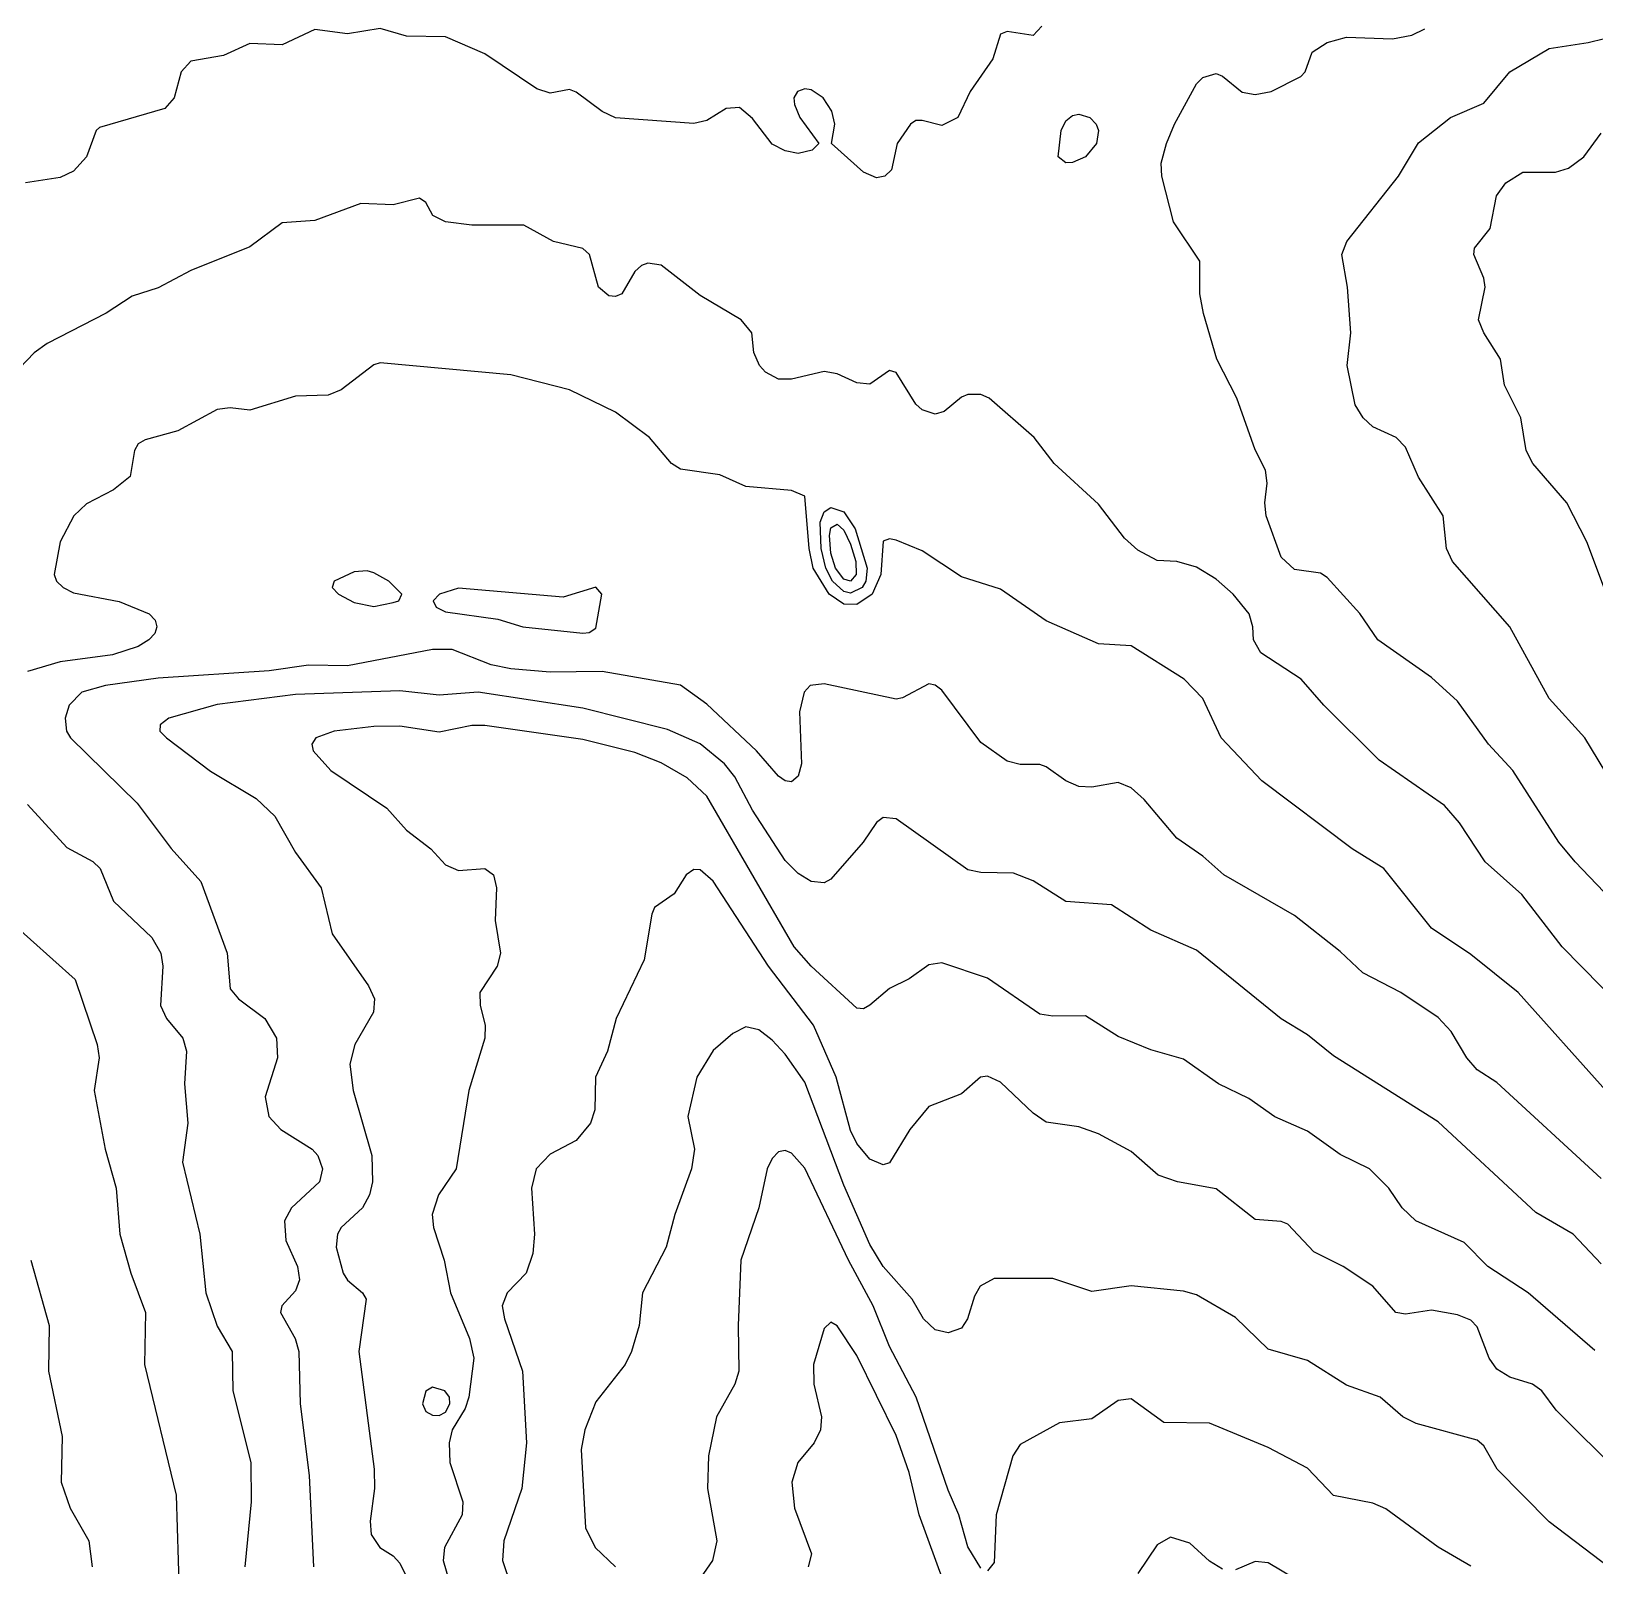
# Model space of a CAD drawing. Header units: inches. Extents: x 3311818 to 3313075, y 1372003 to 1372737.
# Drawn here: x 3312809.3 to 3312900.5, y 1372484 to 1372573.5 of the extents above; entities that cross this region are included whole.
import ezdxf

# ---------------------------------------------------------------- set-up
doc = ezdxf.new("R2010")
doc.units = ezdxf.units.IN
doc.header["$MEASUREMENT"] = 0

msp = doc.modelspace()

# ---------------------------------------------------------------- linework, layer by layer
for points, elevation in [([(3312868.272, 1372573.84), (3312867.771, 1372573.291), (3312866.247, 1372573.522), (3312865.866, 1372573.371), (3312865.412, 1372571.934), (3312864.094, 1372570.029), (3312863.363, 1372568.504), (3312862.435, 1372568.034), (3312861.292, 1372568.331), (3312860.911, 1372568.329), (3312860.608, 1372568.123), (3312859.833, 1372566.98), (3312859.496, 1372565.455), (3312859.113, 1372565.074), (3312858.624, 1372564.99), (3312857.862, 1372565.321), (3312855.995, 1372566.98), (3312856.198, 1372568.123), (3312856.02, 1372568.885), (3312855.519, 1372569.648), (3312854.813, 1372570.121), (3312854.431, 1372570.182), (3312854.003, 1372570.029), (3312853.803, 1372569.648), (3312853.831, 1372569.266), (3312854.15, 1372568.504), (3312855.257, 1372566.98), (3312854.865, 1372566.598), (3312854.05, 1372566.406), (3312853.288, 1372566.555), (3312852.526, 1372566.959), (3312851.382, 1372568.455), (3312850.62, 1372569.096), (3312849.858, 1372569.025), (3312848.714, 1372568.338), (3312847.952, 1372568.158), (3312843.379, 1372568.496), (3312842.616, 1372568.855), (3312841.092, 1372569.993), (3312840.711, 1372570.133), (3312839.567, 1372569.935), (3312838.805, 1372570.176), (3312835.756, 1372572.223), (3312833.469, 1372573.209), (3312831.182, 1372573.258), (3312829.658, 1372573.707), (3312827.752, 1372573.393), (3312825.846, 1372573.637), (3312823.941, 1372572.749), (3312822.035, 1372572.835), (3312820.51, 1372572.122), (3312818.605, 1372571.785), (3312818.041, 1372571.172), (3312817.629, 1372569.648), (3312817.08, 1372569.027), (3312813.269, 1372567.927), (3312813.078, 1372567.742), (3312812.514, 1372566.217), (3312811.744, 1372565.371), (3312810.982, 1372564.994), (3312808.942, 1372564.693)], 4485), ([(3312904.877, 1372519.338), (3312899.398, 1372525.055), (3312898.443, 1372526.198), (3312895.766, 1372530.391), (3312894.353, 1372531.915), (3312892.545, 1372534.436), (3312891.021, 1372535.811), (3312887.896, 1372538.013), (3312886.828, 1372539.554), (3312884.922, 1372541.649), (3312884.541, 1372541.899), (3312883.017, 1372542.124), (3312882.254, 1372542.831), (3312881.365, 1372545.255), (3312881.291, 1372546.017), (3312881.432, 1372547.161), (3312881.324, 1372547.923), (3312880.73, 1372549.112), (3312879.655, 1372552.115), (3312878.485, 1372554.402), (3312877.705, 1372557.07), (3312877.492, 1372558.213), (3312877.503, 1372560.119), (3312875.967, 1372562.406), (3312875.283, 1372565.074), (3312875.241, 1372565.836), (3312875.548, 1372566.98), (3312876.012, 1372568.123), (3312877.3, 1372570.48), (3312877.681, 1372570.845), (3312878.443, 1372571.074), (3312878.824, 1372570.922), (3312879.968, 1372569.992), (3312880.73, 1372569.852), (3312881.665, 1372570.029), (3312883.398, 1372570.908), (3312883.643, 1372571.172), (3312884.054, 1372572.316), (3312884.922, 1372572.884), (3312886.066, 1372573.193), (3312888.734, 1372573.108), (3312889.877, 1372573.304), (3312890.639, 1372573.685)], 4485), ([(3312901.576, 1372529.628), (3312899.968, 1372532.296), (3312897.881, 1372534.597), (3312895.594, 1372538.776), (3312892.25, 1372542.587), (3312891.888, 1372543.349), (3312891.691, 1372545.255), (3312890.258, 1372547.511), (3312889.496, 1372549.271), (3312888.951, 1372549.828), (3312887.59, 1372550.449), (3312887.035, 1372550.972), (3312886.555, 1372551.734), (3312886.09, 1372554.021), (3312886.32, 1372555.927), (3312886.113, 1372558.595), (3312885.777, 1372560.5), (3312886.071, 1372561.263), (3312889.092, 1372565.074), (3312890.258, 1372567.03), (3312892.125, 1372568.504), (3312894.07, 1372569.34), (3312895.585, 1372571.172), (3312897.881, 1372572.535), (3312900.168, 1372572.876), (3312902.073, 1372573.351)], 4486), ([(3312870.826, 1372566.217), (3312870.058, 1372565.876), (3312869.677, 1372565.867), (3312869.236, 1372566.217), (3312869.402, 1372567.742), (3312869.677, 1372568.302), (3312870.058, 1372568.621), (3312870.439, 1372568.707), (3312871.072, 1372568.504), (3312871.439, 1372568.123), (3312871.574, 1372567.742), (3312871.465, 1372566.98), (3312870.826, 1372566.217)], 4485), ([(3312901.238, 1372540.681), (3312900.081, 1372543.73), (3312898.91, 1372546.017), (3312896.927, 1372548.304), (3312896.555, 1372549.066), (3312896.233, 1372550.972), (3312895.281, 1372552.878), (3312895.047, 1372554.402), (3312894.083, 1372555.927), (3312893.772, 1372556.689), (3312894.15, 1372558.595), (3312894.07, 1372559.119), (3312893.488, 1372560.5), (3312893.529, 1372560.881), (3312894.446, 1372562.025), (3312894.822, 1372563.931), (3312895.362, 1372564.693), (3312896.356, 1372565.309), (3312898.262, 1372565.318), (3312899.024, 1372565.548), (3312899.918, 1372566.217), (3312900.93, 1372567.584)], 4487), ([(3312902.073, 1372516.614), (3312898.651, 1372520.1), (3312896.286, 1372523.149), (3312894.159, 1372525.055), (3312892.658, 1372527.341), (3312891.783, 1372528.348), (3312887.971, 1372530.995), (3312884.726, 1372534.202), (3312883.405, 1372535.726), (3312881.062, 1372537.251), (3312880.622, 1372538.013), (3312880.594, 1372538.776), (3312880.372, 1372539.538), (3312879.452, 1372540.681), (3312878.443, 1372541.56), (3312877.3, 1372542.263), (3312876.156, 1372542.594), (3312875.013, 1372542.653), (3312873.869, 1372543.252), (3312873.107, 1372543.956), (3312871.583, 1372545.927), (3312868.998, 1372548.304), (3312867.819, 1372549.828), (3312865.191, 1372552.115), (3312864.722, 1372552.345), (3312863.96, 1372552.329), (3312863.579, 1372552.178), (3312862.577, 1372551.353), (3312862.054, 1372551.189), (3312861.292, 1372551.448), (3312860.911, 1372551.778), (3312859.767, 1372553.625), (3312859.386, 1372553.729), (3312858.243, 1372552.944), (3312857.481, 1372553.023), (3312856.337, 1372553.551), (3312855.575, 1372553.688), (3312853.669, 1372553.224), (3312852.907, 1372553.232), (3312852.145, 1372553.633), (3312851.795, 1372554.021), (3312851.457, 1372554.783), (3312851.349, 1372555.927), (3312850.727, 1372556.689), (3312848.333, 1372558.121), (3312846.046, 1372559.883), (3312845.284, 1372560.008), (3312844.903, 1372559.871), (3312844.522, 1372559.525), (3312843.766, 1372558.213), (3312843.379, 1372558.057), (3312842.997, 1372558.097), (3312842.387, 1372558.595), (3312841.864, 1372560.5), (3312841.473, 1372560.859), (3312839.779, 1372561.263), (3312838.043, 1372562.215), (3312834.994, 1372562.212), (3312833.469, 1372562.416), (3312832.717, 1372562.787), (3312832.326, 1372563.549), (3312831.944, 1372563.794), (3312830.42, 1372563.403), (3312828.514, 1372563.478), (3312825.846, 1372562.486), (3312823.941, 1372562.366), (3312822.035, 1372560.954), (3312818.605, 1372559.573), (3312816.699, 1372558.565), (3312815.174, 1372558.072), (3312813.65, 1372557.083), (3312810.22, 1372555.321), (3312809.457, 1372554.767), (3312806.912, 1372552.115)], 4484), ([(3312901.198, 1372511.715), (3312896.088, 1372517.432), (3312893.307, 1372519.653), (3312891.021, 1372521.188), (3312888.238, 1372524.673), (3312886.392, 1372525.817), (3312881.111, 1372529.792), (3312878.733, 1372532.296), (3312877.681, 1372534.583), (3312876.577, 1372535.726), (3312873.488, 1372537.663), (3312871.583, 1372537.791), (3312868.533, 1372539.129), (3312865.866, 1372540.971), (3312863.579, 1372541.686), (3312861.292, 1372543.214), (3312859.767, 1372543.835), (3312859.386, 1372543.909), (3312859.005, 1372543.768), (3312858.869, 1372541.825), (3312858.371, 1372540.681), (3312857.481, 1372540.073), (3312856.718, 1372540.092), (3312855.856, 1372540.681), (3312854.928, 1372542.206), (3312854.693, 1372543.349), (3312854.431, 1372546.398), (3312853.669, 1372546.725), (3312851.001, 1372546.957), (3312849.477, 1372547.64), (3312847.19, 1372547.978), (3312846.666, 1372548.304), (3312845.367, 1372549.828), (3312843.379, 1372551.303), (3312840.711, 1372552.613), (3312837.28, 1372553.49), (3312829.658, 1372554.188), (3312829.276, 1372554.06), (3312827.371, 1372552.601), (3312826.609, 1372552.29), (3312824.703, 1372552.243), (3312822.035, 1372551.416), (3312820.891, 1372551.553), (3312820.129, 1372551.459), (3312817.842, 1372550.22), (3312815.937, 1372549.694), (3312815.524, 1372549.447), (3312815.312, 1372549.066), (3312815.05, 1372547.542), (3312814.089, 1372546.779), (3312812.506, 1372545.955), (3312811.772, 1372545.255), (3312810.968, 1372543.73), (3312810.62, 1372541.825), (3312810.754, 1372541.443), (3312811.144, 1372541.062), (3312811.744, 1372540.763), (3312814.412, 1372540.257), (3312816.16, 1372539.538), (3312816.525, 1372539.157), (3312816.622, 1372538.776), (3312816.502, 1372538.394), (3312816.154, 1372538.013), (3312815.518, 1372537.632), (3312814.031, 1372537.132), (3312810.982, 1372536.722), (3312809.076, 1372536.171)], 4483), ([(3312857.789, 1372541.062), (3312857.099, 1372540.731), (3312856.718, 1372540.833), (3312856.062, 1372541.443), (3312855.663, 1372542.206), (3312855.402, 1372543.349), (3312855.34, 1372544.874), (3312855.575, 1372545.491), (3312855.956, 1372545.744), (3312856.718, 1372545.485), (3312857.381, 1372544.493), (3312858.079, 1372542.206), (3312858.004, 1372541.443), (3312857.789, 1372541.062)], 4484), ([(3312857.437, 1372541.825), (3312857.099, 1372541.447), (3312856.718, 1372541.566), (3312856.227, 1372542.206), (3312855.956, 1372543.075), (3312855.886, 1372544.111), (3312855.956, 1372544.557), (3312856.337, 1372544.758), (3312856.718, 1372544.417), (3312857.099, 1372543.608), (3312857.409, 1372542.587), (3312857.437, 1372541.825)], 4485), ([(3312830.42, 1372540.188), (3312830.732, 1372540.3), (3312830.91, 1372540.681), (3312830.15, 1372541.443), (3312829.276, 1372541.918), (3312828.895, 1372542.039), (3312828.133, 1372541.986), (3312826.971, 1372541.443), (3312826.857, 1372541.062), (3312827.213, 1372540.681), (3312828.133, 1372540.193), (3312829.276, 1372539.967), (3312830.42, 1372540.188)], 4482), ([(3312842.235, 1372538.699), (3312842.591, 1372540.681), (3312842.235, 1372541.081), (3312840.329, 1372540.496), (3312834.231, 1372541.022), (3312833.117, 1372540.681), (3312832.751, 1372540.3), (3312832.913, 1372539.919), (3312833.469, 1372539.656), (3312836.518, 1372539.217), (3312837.984, 1372538.776), (3312841.473, 1372538.4), (3312841.854, 1372538.442), (3312842.235, 1372538.699)], 4482), ([(3312900.93, 1372506.575), (3312894.832, 1372512.182), (3312893.688, 1372512.912), (3312893.081, 1372513.621), (3312892.169, 1372515.145), (3312891.402, 1372515.961), (3312889.238, 1372517.432), (3312887.016, 1372518.575), (3312885.685, 1372519.819), (3312883.017, 1372521.929), (3312878.893, 1372524.292), (3312877.681, 1372525.393), (3312876.156, 1372526.439), (3312874.251, 1372528.701), (3312873.488, 1372529.373), (3312872.726, 1372529.691), (3312871.201, 1372529.415), (3312870.439, 1372529.456), (3312869.677, 1372529.786), (3312868.533, 1372530.608), (3312868.152, 1372530.742), (3312867.009, 1372530.733), (3312866.247, 1372530.941), (3312864.722, 1372532.024), (3312862.435, 1372535.075), (3312862.054, 1372535.37), (3312861.673, 1372535.452), (3312860.148, 1372534.624), (3312859.767, 1372534.556), (3312855.575, 1372535.448), (3312854.744, 1372535.345), (3312854.397, 1372534.964), (3312854.131, 1372533.821), (3312854.24, 1372530.772), (3312854.05, 1372530.059), (3312853.669, 1372529.722), (3312853.288, 1372529.778), (3312852.907, 1372530.064), (3312851.618, 1372531.534), (3312848.714, 1372534.269), (3312847.19, 1372535.359), (3312842.616, 1372536.176), (3312839.567, 1372536.134), (3312837.28, 1372536.322), (3312836.137, 1372536.564), (3312833.85, 1372537.453), (3312832.707, 1372537.446), (3312827.752, 1372536.504), (3312825.465, 1372536.535), (3312823.178, 1372536.211), (3312816.699, 1372535.768), (3312813.626, 1372535.345), (3312812.238, 1372534.964), (3312811.492, 1372534.202), (3312811.269, 1372533.44), (3312811.347, 1372532.677), (3312811.58, 1372532.296), (3312815.471, 1372528.485), (3312817.461, 1372525.829), (3312819.186, 1372523.911), (3312820.712, 1372519.719), (3312820.891, 1372517.636), (3312821.385, 1372517.051), (3312822.912, 1372515.907), (3312823.609, 1372514.764), (3312823.658, 1372513.621), (3312822.937, 1372511.334), (3312823.146, 1372510.19), (3312823.863, 1372509.428), (3312825.682, 1372508.285), (3312826.014, 1372507.904), (3312826.291, 1372507.141), (3312826.105, 1372506.379), (3312824.473, 1372504.854), (3312824.077, 1372504.092), (3312824.15, 1372502.949), (3312824.835, 1372501.424), (3312824.935, 1372500.662), (3312824.703, 1372500.016), (3312823.904, 1372499.137), (3312823.843, 1372498.756), (3312824.694, 1372497.232), (3312824.91, 1372496.469), (3312824.975, 1372493.42), (3312825.51, 1372489.228), (3312825.769, 1372483.892)], 4482), ([(3312900.93, 1372501.594), (3312899.289, 1372503.33), (3312897.119, 1372504.587), (3312891.402, 1372509.882), (3312885.303, 1372513.726), (3312883.779, 1372514.966), (3312882.254, 1372515.89), (3312877.3, 1372519.893), (3312874.632, 1372521.07), (3312872.345, 1372522.541), (3312869.677, 1372522.74), (3312867.771, 1372523.947), (3312866.628, 1372524.402), (3312864.722, 1372524.428), (3312863.96, 1372524.595), (3312859.767, 1372527.569), (3312859.005, 1372527.649), (3312858.624, 1372527.357), (3312857.846, 1372526.198), (3312855.956, 1372524.034), (3312855.575, 1372523.837), (3312854.813, 1372523.906), (3312854.05, 1372524.374), (3312853.288, 1372525.14), (3312851.382, 1372528.071), (3312850.361, 1372530.009), (3312849.748, 1372530.772), (3312848.333, 1372531.939), (3312846.428, 1372532.789), (3312841.473, 1372534.033), (3312835.375, 1372534.955), (3312833.088, 1372534.786), (3312830.801, 1372535.03), (3312824.703, 1372534.823), (3312820.129, 1372534.233), (3312817.314, 1372533.44), (3312816.806, 1372533.058), (3312816.787, 1372532.677), (3312817.174, 1372532.296), (3312819.748, 1372530.342), (3312822.416, 1372528.755), (3312823.497, 1372527.723), (3312824.703, 1372525.592), (3312826.203, 1372523.53), (3312826.859, 1372520.862), (3312828.966, 1372517.813), (3312829.313, 1372517.051), (3312829.267, 1372516.289), (3312828.179, 1372514.383), (3312827.875, 1372513.239), (3312828.069, 1372511.715), (3312829.161, 1372507.904), (3312829.214, 1372506.379), (3312829.036, 1372505.617), (3312828.613, 1372504.854), (3312827.371, 1372503.711), (3312827.169, 1372503.33), (3312827.085, 1372502.568), (3312827.499, 1372501.043), (3312827.752, 1372500.641), (3312828.63, 1372499.9), (3312828.828, 1372499.519), (3312828.4, 1372496.469), (3312829.308, 1372489.609), (3312829.319, 1372488.466), (3312829.066, 1372486.56), (3312829.13, 1372485.798), (3312829.628, 1372485.035), (3312830.42, 1372484.536), (3312830.801, 1372484.108), (3312831.182, 1372483.314)], 4481), ([(3312900.549, 1372496.525), (3312896.67, 1372499.9), (3312894.303, 1372501.424), (3312892.926, 1372502.829), (3312890.114, 1372504.092), (3312889.304, 1372504.854), (3312888.524, 1372505.998), (3312887.398, 1372507.141), (3312885.685, 1372507.972), (3312883.779, 1372509.338), (3312881.873, 1372510.164), (3312880.349, 1372511.246), (3312878.594, 1372512.096), (3312876.537, 1372513.543), (3312874.632, 1372514.078), (3312872.726, 1372514.864), (3312870.82, 1372516.059), (3312868.915, 1372516.039), (3312868.152, 1372516.171), (3312865.103, 1372518.263), (3312862.435, 1372519.166), (3312861.673, 1372519.051), (3312860.53, 1372518.223), (3312859.386, 1372517.656), (3312858.243, 1372516.694), (3312857.862, 1372516.481), (3312857.481, 1372516.504), (3312854.811, 1372518.956), (3312853.818, 1372520.1), (3312848.714, 1372528.894), (3312847.571, 1372529.959), (3312846.046, 1372530.827), (3312844.522, 1372531.43), (3312841.473, 1372532.194), (3312835.756, 1372533.018), (3312834.994, 1372533.016), (3312833.088, 1372532.618), (3312830.801, 1372532.968), (3312829.276, 1372532.962), (3312826.961, 1372532.677), (3312825.904, 1372532.296), (3312825.663, 1372531.915), (3312825.732, 1372531.534), (3312826.778, 1372530.391), (3312830.039, 1372528.185), (3312831.182, 1372526.905), (3312832.616, 1372525.817), (3312833.469, 1372524.878), (3312834.231, 1372524.555), (3312835.756, 1372524.673), (3312836.258, 1372524.292), (3312836.451, 1372523.53), (3312836.369, 1372521.624), (3312836.684, 1372519.719), (3312836.478, 1372518.956), (3312835.473, 1372517.432), (3312835.498, 1372516.67), (3312835.781, 1372515.526), (3312835.752, 1372514.764), (3312834.831, 1372511.715), (3312834.09, 1372507.141), (3312833.059, 1372505.617), (3312832.689, 1372504.473), (3312832.763, 1372503.711), (3312833.385, 1372501.805), (3312833.756, 1372499.9), (3312834.876, 1372497.232), (3312835.122, 1372496.088), (3312834.82, 1372493.801), (3312834.612, 1372493.141), (3312833.85, 1372491.896), (3312833.67, 1372491.134), (3312833.724, 1372489.99), (3312834.472, 1372487.703), (3312834.434, 1372486.941), (3312833.404, 1372485.035), (3312833.323, 1372484.273), (3312833.85, 1372482.466)], 4480), ([(3312809.076, 1372528.396), (3312811.363, 1372525.89), (3312812.888, 1372525.076), (3312813.316, 1372524.673), (3312814.093, 1372522.768), (3312816.318, 1372520.645), (3312816.842, 1372519.719), (3312816.958, 1372518.956), (3312816.824, 1372516.67), (3312817.176, 1372515.907), (3312818.139, 1372514.764), (3312818.352, 1372514.002), (3312818.235, 1372512.096), (3312818.417, 1372509.809), (3312818.108, 1372507.522), (3312819.118, 1372503.33), (3312819.481, 1372499.9), (3312820.129, 1372497.946), (3312821.015, 1372496.469), (3312821.059, 1372494.183), (3312822.112, 1372489.99), (3312822.131, 1372487.703), (3312821.76, 1372483.892)], 4483), ([(3312902.073, 1372489.291), (3312898.304, 1372493.039), (3312897.453, 1372494.183), (3312896.907, 1372494.564), (3312895.594, 1372494.965), (3312894.832, 1372495.44), (3312894.387, 1372496.088), (3312893.688, 1372497.906), (3312893.307, 1372498.298), (3312892.545, 1372498.604), (3312891.021, 1372498.893), (3312889.496, 1372498.656), (3312888.935, 1372498.756), (3312887.59, 1372500.278), (3312885.859, 1372501.424), (3312884.16, 1372502.289), (3312882.636, 1372503.907), (3312882.254, 1372504.068), (3312880.73, 1372504.169), (3312878.443, 1372505.975), (3312876.203, 1372506.379), (3312875.068, 1372506.76), (3312873.488, 1372508.149), (3312871.583, 1372509.18), (3312870.439, 1372509.592), (3312868.533, 1372509.853), (3312867.771, 1372510.379), (3312865.866, 1372512.2), (3312865.103, 1372512.543), (3312864.702, 1372512.477), (3312863.579, 1372511.509), (3312861.673, 1372510.774), (3312860.566, 1372509.428), (3312859.386, 1372507.491), (3312859.005, 1372507.377), (3312858.243, 1372507.704), (3312857.481, 1372508.609), (3312857.099, 1372509.37), (3312856.267, 1372512.477), (3312854.954, 1372515.526), (3312852.324, 1372518.956), (3312849.096, 1372523.932), (3312848.333, 1372524.589), (3312847.952, 1372524.613), (3312847.518, 1372524.292), (3312846.809, 1372523.182), (3312845.665, 1372522.387), (3312845.508, 1372522.006), (3312845.066, 1372519.338), (3312843.422, 1372515.907), (3312842.925, 1372514.002), (3312842.23, 1372512.477), (3312842.177, 1372510.571), (3312841.931, 1372509.809), (3312841.092, 1372508.798), (3312839.567, 1372507.982), (3312838.759, 1372507.141), (3312838.479, 1372505.998), (3312838.654, 1372503.33), (3312838.56, 1372502.186), (3312838.169, 1372501.043), (3312837.063, 1372499.9), (3312836.781, 1372499.137), (3312836.911, 1372498.375), (3312837.963, 1372495.326), (3312838.191, 1372491.134), (3312837.925, 1372488.466), (3312836.866, 1372485.416), (3312836.791, 1372484.273), (3312837.821, 1372481.224)], 4479), ([(3312807.933, 1372521.686), (3312811.851, 1372518.194), (3312813.138, 1372514.383), (3312813.243, 1372513.621), (3312812.95, 1372511.715), (3312813.608, 1372508.285), (3312814.245, 1372505.998), (3312814.454, 1372503.33), (3312815.096, 1372501.043), (3312815.952, 1372498.756), (3312815.894, 1372495.707), (3312817.738, 1372488.084), (3312817.915, 1372482.367)], 4484), ([(3312904.369, 1372481.605), (3312897.881, 1372486.528), (3312894.859, 1372489.609), (3312894.07, 1372490.971), (3312893.688, 1372491.301), (3312890.116, 1372492.277), (3312889.349, 1372492.658), (3312888.026, 1372493.801), (3312886.066, 1372494.513), (3312883.779, 1372495.954), (3312881.492, 1372496.601), (3312879.586, 1372498.465), (3312877.3, 1372499.788), (3312876.537, 1372499.991), (3312873.488, 1372500.309), (3312871.201, 1372499.978), (3312868.915, 1372500.732), (3312865.484, 1372500.736), (3312864.67, 1372500.281), (3312864.341, 1372499.709), (3312863.93, 1372498.375), (3312863.579, 1372497.833), (3312862.816, 1372497.561), (3312862.054, 1372497.741), (3312861.358, 1372498.375), (3312860.714, 1372499.519), (3312859.02, 1372501.424), (3312858.243, 1372502.716), (3312856.718, 1372506.173), (3312854.431, 1372512.193), (3312853.288, 1372513.832), (3312852.526, 1372514.64), (3312851.763, 1372515.25), (3312851.001, 1372515.415), (3312850.239, 1372515.033), (3312849.096, 1372514.044), (3312848.138, 1372512.477), (3312847.619, 1372510.19), (3312847.996, 1372508.285), (3312847.816, 1372507.141), (3312846.85, 1372504.473), (3312846.338, 1372502.568), (3312844.965, 1372499.9), (3312844.775, 1372497.994), (3312844.329, 1372496.469), (3312843.962, 1372495.707), (3312842.235, 1372493.534), (3312841.59, 1372491.896), (3312841.378, 1372490.752), (3312841.634, 1372486.179), (3312842.206, 1372485.035), (3312843.379, 1372483.892)], 4478), ([(3312864.722, 1372483.823), (3312863.96, 1372485.077), (3312863.439, 1372486.941), (3312862.816, 1372488.368), (3312860.935, 1372493.801), (3312859.386, 1372496.754), (3312858.427, 1372499.137), (3312856.984, 1372501.805), (3312854.431, 1372507.176), (3312853.669, 1372508.05), (3312853.288, 1372508.208), (3312852.907, 1372508.129), (3312852.526, 1372507.738), (3312852.242, 1372507.141), (3312851.763, 1372504.854), (3312850.705, 1372501.805), (3312850.543, 1372497.994), (3312850.593, 1372495.326), (3312850.353, 1372494.564), (3312849.284, 1372492.658), (3312848.808, 1372490.371), (3312848.763, 1372488.466), (3312849.301, 1372485.416), (3312849.043, 1372484.273), (3312847.996, 1372482.749)], 4477), ([(3312809.258, 1372501.805), (3312810.335, 1372497.994), (3312810.29, 1372495.326), (3312811.099, 1372491.515), (3312811.037, 1372488.847), (3312811.55, 1372487.322), (3312812.655, 1372485.416), (3312812.838, 1372483.892)], 4485), ([(3312864.04, 1372478.937), (3312861.111, 1372486.941), (3312860.53, 1372489.404), (3312859.767, 1372491.576), (3312857.481, 1372496.229), (3312856.337, 1372497.961), (3312855.956, 1372498.177), (3312855.575, 1372497.809), (3312854.943, 1372495.707), (3312854.966, 1372494.564), (3312855.41, 1372492.658), (3312855.347, 1372491.896), (3312854.983, 1372491.134), (3312854.031, 1372489.99), (3312853.677, 1372488.847), (3312853.837, 1372487.322), (3312854.821, 1372484.654), (3312854.638, 1372483.892)], 4476), ([(3312833.469, 1372492.928), (3312833.727, 1372493.42), (3312833.695, 1372493.801), (3312833.423, 1372494.183), (3312832.707, 1372494.38), (3312832.326, 1372494.161), (3312832.125, 1372493.42), (3312832.326, 1372492.968), (3312832.707, 1372492.75), (3312833.088, 1372492.738), (3312833.469, 1372492.928)], 4480), ([(3312893.307, 1372483.934), (3312891.402, 1372485.054), (3312888.353, 1372487.291), (3312887.59, 1372487.617), (3312885.303, 1372488.064), (3312883.779, 1372489.664), (3312881.492, 1372490.872), (3312878.062, 1372492.288), (3312875.394, 1372492.335), (3312873.488, 1372493.707), (3312872.726, 1372493.619), (3312871.201, 1372492.549), (3312869.296, 1372492.305), (3312867.009, 1372491.033), (3312866.584, 1372490.371), (3312865.602, 1372486.941), (3312865.484, 1372484.161), (3312865.103, 1372483.661)], 4477), ([(3312878.824, 1372483.756), (3312878.062, 1372484.224), (3312876.918, 1372485.283), (3312875.775, 1372485.635), (3312875.013, 1372485.189), (3312873.885, 1372483.511)], 4476), ([(3312884.467, 1372482.367), (3312881.492, 1372484.126), (3312880.73, 1372484.207), (3312879.586, 1372483.735)], 4476)]:
    msp.add_lwpolyline(points, dxfattribs=dict(elevation=elevation))

doc.saveas('drawing.dxf')
